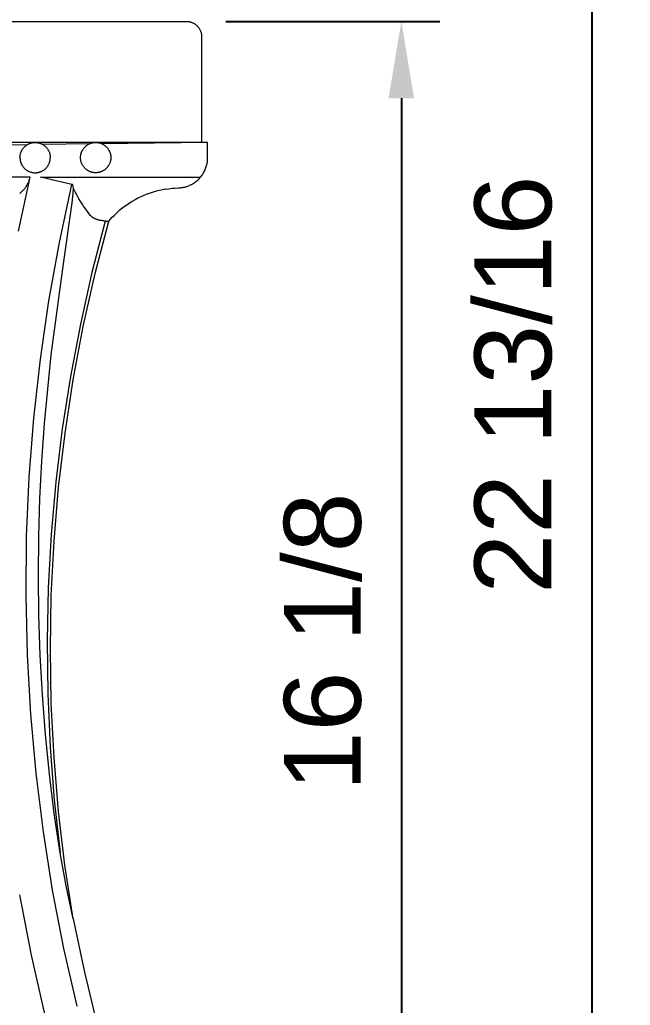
# Model space of a CAD drawing. Header units: inches. Extents: x -1 to 175, y 3 to 130.
# Drawn here: x 150.53 to 158.47, y 97.41 to 110.24 of the extents above; entities that cross this region are included whole.
import ezdxf

# ---------------------------------------------------------------- set-up
doc = ezdxf.new("R2010")
doc.units = ezdxf.units.IN
doc.header["$PDSIZE"] = -1
doc.layers.add('ZANO_R', color=7, linetype='Continuous', lineweight=0)
doc.layers.add('ZANO_W', color=1, linetype='Continuous', lineweight=0)
doc.styles.get("Standard").update_dxf_attribs({"font": 'ARIALUNI.TTF'})
doc.dimstyles.new('amerykanie', dxfattribs={"dimtxt": 50, "dimasz": 50, "dimexe": 0.5, "dimexo": 0.5, "dimgap": 1, "dimtad": 1, "dimdec": 0, "dimzin": 0, "dimlunit": 5, "dimtxsty": 'Standard', "dimcen": 0.09, "dimclrd": 1, "dimclre": 1, "dimclrt": 1, "dimazin": 0, "dimtfac": 1, "dimtdec": 0, "dimtmove": 0, "dimatfit": 3, "dimfxl": 1, "dimtzin": 0, "dimarcsym": 1})

# ---------------------------------------------------------------- blocks, each defined once
blk = doc.blocks.new('*D368')
at = {"layer": 'Defpoints', "color": 0}
for p in [(137.478, 117.937), (137.478, 117.485), (152.896, 110.017)]:
    blk.add_point(p, dxfattribs=at)
at = {"layer": 'ZANO_W', "color": 1, "lineweight": -2}
for p, q in [((137.478, 117.985), (137.478, 118.437)), ((152.896, 110.517), (152.896, 118.437)), ((151.896, 117.937), (138.478, 117.937))]:
    blk.add_line(p, q, dxfattribs=at)
at = {"layer": 'ZANO_W', "color": 1}
for points in [[(138.478, 118.103), (138.478, 117.77), (137.478, 117.937)], [(151.896, 117.77), (151.896, 118.103), (152.896, 117.937)]]:
    blk.add_solid(points, dxfattribs=at)
at = {"layer": 'ZANO_W', "color": 1, "insert": (145.187, 118.956), "char_height": 1, "attachment_point": 5}
blk.add_mtext('15 7/16', dxfattribs=at)
blk = doc.blocks.new('*D369')
at = {"layer": 'Defpoints', "color": 0}
for p in [(152.713, 110.214), (152.934, 94.073), (155.494, 94.073)]:
    blk.add_point(p, dxfattribs=at)
at = {"layer": 'ZANO_W', "color": 1, "lineweight": -2}
for p, q in [((153.213, 110.214), (155.994, 110.214)), ((155.494, 109.214), (155.494, 95.073)), ((153.434, 94.073), (155.994, 94.073))]:
    blk.add_line(p, q, dxfattribs=at)
at = {"layer": 'ZANO_W', "color": 1}
for points in [[(155.66, 109.214), (155.327, 109.214), (155.494, 110.214)], [(155.327, 95.073), (155.66, 95.073), (155.494, 94.073)]]:
    blk.add_solid(points, dxfattribs=at)
at = {"layer": 'ZANO_W', "color": 1, "insert": (154.474, 102.143), "char_height": 1, "attachment_point": 5, "rotation": 90}
blk.add_mtext('16 1/8', dxfattribs=at)
blk = doc.blocks.new('*D370')
at = {"layer": 'Defpoints', "color": 0}
for p in [(149.104, 116.906), (152.934, 94.073), (157.971, 94.073)]:
    blk.add_point(p, dxfattribs=at)
at = {"layer": 'ZANO_W', "color": 1, "lineweight": -2}
for p, q in [((149.604, 116.906), (158.471, 116.906)), ((157.971, 115.906), (157.971, 95.073)), ((153.434, 94.073), (158.471, 94.073))]:
    blk.add_line(p, q, dxfattribs=at)
at = {"layer": 'ZANO_W', "color": 1}
for points in [[(158.137, 115.906), (157.804, 115.906), (157.971, 116.906)], [(157.804, 95.073), (158.137, 95.073), (157.971, 94.073)]]:
    blk.add_solid(points, dxfattribs=at)
at = {"layer": 'ZANO_W', "color": 1, "insert": (156.952, 105.489), "char_height": 1, "attachment_point": 5, "rotation": 90}
blk.add_mtext('22 13/16', dxfattribs=at)

msp = doc.modelspace()

# ---------------------------------------------------------------- linework, layer by layer
at = {"layer": 'ZANO_R'}
for p, q in [((149.74684, 110.21432), (152.69959, 110.21432)), ((152.69959, 110.21432), (152.70631, 110.21421)), ((152.70631, 110.21421), (152.71303, 110.21386)), ((152.71303, 110.21386), (152.71972, 110.21329)), ((152.71972, 110.21329), (152.7264, 110.21249)), ((152.7264, 110.21249), (152.73304, 110.21146)), ((152.73304, 110.21146), (152.73964, 110.2102)), ((152.73964, 110.2102), (152.7462, 110.20872)), ((152.7462, 110.20872), (152.7527, 110.20702)), ((152.7527, 110.20702), (152.75914, 110.2051)), ((152.75914, 110.2051), (152.76551, 110.20295)), ((152.76551, 110.20295), (152.77181, 110.2006)), ((152.77181, 110.2006), (152.77802, 110.19802)), ((152.77802, 110.19802), (152.78414, 110.19524)), ((152.78414, 110.19524), (152.79016, 110.19225)), ((152.79016, 110.19225), (152.79607, 110.18906)), ((152.79607, 110.18906), (152.80187, 110.18566)), ((152.80187, 110.18566), (152.80756, 110.18207)), ((152.80756, 110.18207), (152.81311, 110.17829)), ((152.81311, 110.17829), (152.81854, 110.17432)), ((152.81854, 110.17432), (152.82382, 110.17017)), ((152.82382, 110.17017), (152.82896, 110.16584)), ((152.82896, 110.16584), (152.83395, 110.16133)), ((152.83395, 110.16133), (152.83879, 110.15666)), ((152.83879, 110.15666), (152.84346, 110.15183)), ((152.84346, 110.15183), (152.84796, 110.14684)), ((152.84796, 110.14684), (152.85229, 110.1417)), ((152.85229, 110.1417), (152.85644, 110.13641)), ((152.85644, 110.13641), (152.86041, 110.13099)), ((152.86041, 110.13099), (152.8642, 110.12543)), ((152.8642, 110.12543), (152.86779, 110.11975)), ((152.86779, 110.11975), (152.87118, 110.11395)), ((152.87118, 110.11395), (152.87437, 110.10803)), ((152.87437, 110.10803), (152.87736, 110.10201)), ((152.87736, 110.10201), (152.88015, 110.0959)), ((152.88015, 110.0959), (152.88272, 110.08969)), ((152.88272, 110.08969), (152.88508, 110.08339)), ((152.88508, 110.08339), (152.88722, 110.07702)), ((152.88722, 110.07702), (152.88914, 110.07058)), ((152.88914, 110.07058), (152.89085, 110.06408)), ((152.89085, 110.06408), (152.89233, 110.05752)), ((152.89233, 110.05752), (152.89358, 110.05092)), ((152.89358, 110.05092), (152.89461, 110.04427)), ((152.89461, 110.04427), (152.89541, 110.0376)), ((152.89541, 110.0376), (152.89598, 110.0309)), ((152.89598, 110.0309), (152.89633, 110.02419)), ((152.89633, 110.02419), (152.89644, 110.01747)), ((152.89644, 110.01747), (152.89644, 108.63952)), ((150.6284, 108.61008), (147.49591, 108.57077)), ((152.69959, 108.63952), (149.74684, 108.63952)), ((150.61462, 108.60072), (150.62014, 108.60467)), ((150.62014, 108.60467), (150.6258, 108.60844)), ((150.6258, 108.60844), (150.63159, 108.612)), ((150.63159, 108.612), (150.63749, 108.61537)), ((150.63749, 108.61537), (150.64351, 108.61852)), ((150.64351, 108.61852), (150.64963, 108.62147)), ((150.64963, 108.62147), (150.65585, 108.62421)), ((150.65585, 108.62421), (150.66216, 108.62673)), ((150.66216, 108.62673), (150.66856, 108.62903)), ((150.66856, 108.62903), (150.67503, 108.63111)), ((150.67503, 108.63111), (150.68156, 108.63296)), ((150.68156, 108.63296), (150.68816, 108.63458)), ((150.68816, 108.63458), (150.69481, 108.63598)), ((150.69481, 108.63598), (150.70151, 108.63715)), ((150.70151, 108.63715), (150.70824, 108.63808)), ((150.70824, 108.63808), (150.715, 108.63879)), ((150.715, 108.63879), (150.72178, 108.63926)), ((150.72178, 108.63926), (150.72857, 108.63949)), ((150.72857, 108.63949), (150.73536, 108.63949)), ((150.73536, 108.63949), (150.74216, 108.63926)), ((150.74216, 108.63926), (150.74893, 108.63879)), ((150.74893, 108.63879), (150.75569, 108.63808)), ((150.75569, 108.63808), (150.76242, 108.63715)), ((150.76242, 108.63715), (150.76912, 108.63598)), ((150.76912, 108.63598), (150.77577, 108.63458)), ((150.77577, 108.63458), (150.78237, 108.63296)), ((150.78237, 108.63296), (150.78891, 108.63111)), ((150.78891, 108.63111), (150.79538, 108.62903)), ((150.79538, 108.62903), (150.80177, 108.62673)), ((150.80177, 108.62673), (150.80808, 108.62421)), ((150.80808, 108.62421), (150.8143, 108.62147)), ((150.8143, 108.62147), (150.82042, 108.61852)), ((150.82042, 108.61852), (150.82644, 108.61537)), ((150.82644, 108.61537), (150.83235, 108.612)), ((151.43429, 108.62019), (150.8313, 108.61262)), ((150.83235, 108.612), (150.83813, 108.60844)), ((150.83813, 108.60844), (150.84379, 108.60467)), ((150.84379, 108.60467), (150.84931, 108.60072)), ((151.40202, 108.60072), (151.40754, 108.60467)), ((151.40754, 108.60467), (151.4132, 108.60844)), ((151.4132, 108.60844), (151.41899, 108.612)), ((151.41899, 108.612), (151.42489, 108.61537)), ((151.42489, 108.61537), (151.43091, 108.61852)), ((151.43091, 108.61852), (151.43703, 108.62147)), ((151.43703, 108.62147), (151.44325, 108.62421)), ((151.44325, 108.62421), (151.44956, 108.62673)), ((151.44956, 108.62673), (151.45596, 108.62903)), ((151.45596, 108.62903), (151.46243, 108.63111)), ((151.46243, 108.63111), (151.46896, 108.63296)), ((151.46896, 108.63296), (151.47556, 108.63458)), ((151.47556, 108.63458), (151.48221, 108.63598)), ((151.48221, 108.63598), (151.48891, 108.63715)), ((151.48891, 108.63715), (151.49564, 108.63808)), ((151.49564, 108.63808), (151.5024, 108.63879)), ((151.5024, 108.63879), (151.50918, 108.63926)), ((151.50918, 108.63926), (151.51597, 108.63949)), ((151.51597, 108.63949), (151.52276, 108.63949)), ((151.52276, 108.63949), (151.52956, 108.63926)), ((151.52956, 108.63926), (151.53633, 108.63879)), ((151.53633, 108.63879), (151.54309, 108.63808)), ((151.54309, 108.63808), (151.54982, 108.63715)), ((151.54982, 108.63715), (151.55652, 108.63598)), ((151.55652, 108.63598), (151.56317, 108.63458)), ((151.56317, 108.63458), (151.56977, 108.63296)), ((151.56977, 108.63296), (151.57631, 108.63111)), ((151.57631, 108.63111), (151.58278, 108.62903)), ((151.58278, 108.62903), (151.58917, 108.62673)), ((151.58917, 108.62673), (151.59548, 108.62421)), ((151.59548, 108.62421), (151.6017, 108.62147)), ((152.97518, 108.63952), (151.59996, 108.62227)), ((151.6017, 108.62147), (151.60782, 108.61852)), ((151.60782, 108.61852), (151.61384, 108.61537)), ((151.61384, 108.61537), (151.61975, 108.612)), ((151.61975, 108.612), (151.62553, 108.60844)), ((151.62553, 108.60844), (151.63119, 108.60467)), ((151.63119, 108.60467), (151.63671, 108.60072)), ((152.89644, 108.63952), (152.69959, 108.63952)), ((152.97518, 108.63952), (152.89644, 108.63952)), ((152.97518, 108.44197), (152.97518, 108.63952)), ((150.53699, 108.46977), (150.53804, 108.47648)), ((150.53804, 108.47648), (150.53932, 108.48315)), ((150.53932, 108.48315), (150.54084, 108.48978)), ((150.54084, 108.48978), (150.54258, 108.49635)), ((150.54258, 108.49635), (150.54454, 108.50285)), ((150.54454, 108.50285), (150.54673, 108.50929)), ((150.54673, 108.50929), (150.54914, 108.51564)), ((150.54914, 108.51564), (150.55177, 108.52191)), ((150.55177, 108.52191), (150.55461, 108.52808)), ((150.55461, 108.52808), (150.55766, 108.53415)), ((150.55766, 108.53415), (150.56093, 108.54011)), ((150.56093, 108.54011), (150.56439, 108.54596)), ((150.56439, 108.54596), (150.56806, 108.55168)), ((150.56806, 108.55168), (150.57192, 108.55727)), ((150.57192, 108.55727), (150.57597, 108.56273)), ((150.57597, 108.56273), (150.5802, 108.56804)), ((150.5802, 108.56804), (150.58462, 108.57321)), ((150.58462, 108.57321), (150.58922, 108.57821)), ((150.58922, 108.57821), (150.59398, 108.58306)), ((150.59398, 108.58306), (150.59891, 108.58774)), ((150.59891, 108.58774), (150.60399, 108.59225)), ((150.60399, 108.59225), (150.60923, 108.59657)), ((150.60923, 108.59657), (150.61462, 108.60072)), ((150.84931, 108.60072), (150.8547, 108.59657)), ((150.8547, 108.59657), (150.85994, 108.59225)), ((150.85994, 108.59225), (150.86503, 108.58774)), ((150.86503, 108.58774), (150.86995, 108.58306)), ((150.86995, 108.58306), (150.87472, 108.57821)), ((150.87472, 108.57821), (150.87931, 108.57321)), ((150.87931, 108.57321), (150.88373, 108.56804)), ((150.88373, 108.56804), (150.88797, 108.56273)), ((150.88797, 108.56273), (150.89202, 108.55727)), ((150.89202, 108.55727), (150.89588, 108.55168)), ((150.89588, 108.55168), (150.89954, 108.54596)), ((150.89954, 108.54596), (150.90301, 108.54011)), ((150.90301, 108.54011), (150.90627, 108.53415)), ((150.90627, 108.53415), (150.90932, 108.52808)), ((150.90932, 108.52808), (150.91216, 108.52191)), ((150.91216, 108.52191), (150.91479, 108.51564)), ((150.91479, 108.51564), (150.9172, 108.50929)), ((150.9172, 108.50929), (150.91939, 108.50285)), ((150.91939, 108.50285), (150.92136, 108.49635)), ((150.92136, 108.49635), (150.9231, 108.48978)), ((150.9231, 108.48978), (150.92461, 108.48315)), ((150.92461, 108.48315), (150.92589, 108.47648)), ((150.92589, 108.47648), (150.92694, 108.46977)), ((151.32439, 108.46977), (151.32544, 108.47648)), ((151.32544, 108.47648), (151.32672, 108.48315)), ((151.32672, 108.48315), (151.32824, 108.48978)), ((151.32824, 108.48978), (151.32998, 108.49635)), ((151.32998, 108.49635), (151.33194, 108.50285)), ((151.33194, 108.50285), (151.33413, 108.50929)), ((151.33413, 108.50929), (151.33654, 108.51564)), ((151.33654, 108.51564), (151.33917, 108.52191)), ((151.33917, 108.52191), (151.34201, 108.52808)), ((151.34201, 108.52808), (151.34506, 108.53415)), ((151.34506, 108.53415), (151.34833, 108.54011)), ((151.34833, 108.54011), (151.35179, 108.54596)), ((151.35179, 108.54596), (151.35546, 108.55168)), ((151.35546, 108.55168), (151.35932, 108.55727)), ((151.35932, 108.55727), (151.36337, 108.56273)), ((151.36337, 108.56273), (151.3676, 108.56804)), ((151.3676, 108.56804), (151.37202, 108.57321)), ((151.37202, 108.57321), (151.37662, 108.57821)), ((151.37662, 108.57821), (151.38138, 108.58306)), ((151.38138, 108.58306), (151.38631, 108.58774)), ((151.38631, 108.58774), (151.39139, 108.59225)), ((151.39139, 108.59225), (151.39663, 108.59657)), ((151.39663, 108.59657), (151.40202, 108.60072)), ((151.63671, 108.60072), (151.6421, 108.59657)), ((151.6421, 108.59657), (151.64734, 108.59225)), ((151.64734, 108.59225), (151.65243, 108.58774)), ((151.65243, 108.58774), (151.65735, 108.58306)), ((151.65735, 108.58306), (151.66212, 108.57821)), ((151.66212, 108.57821), (151.66671, 108.57321)), ((151.66671, 108.57321), (151.67113, 108.56804)), ((151.67113, 108.56804), (151.67537, 108.56273)), ((151.67537, 108.56273), (151.67942, 108.55727)), ((151.67942, 108.55727), (151.68328, 108.55168)), ((151.68328, 108.55168), (151.68694, 108.54596)), ((151.68694, 108.54596), (151.69041, 108.54011)), ((151.69041, 108.54011), (151.69367, 108.53415)), ((151.69367, 108.53415), (151.69672, 108.52808)), ((151.69672, 108.52808), (151.69956, 108.52191)), ((151.69956, 108.52191), (151.70219, 108.51564)), ((151.70219, 108.51564), (151.7046, 108.50929)), ((151.7046, 108.50929), (151.70679, 108.50285)), ((151.70679, 108.50285), (151.70876, 108.49635)), ((151.70876, 108.49635), (151.7105, 108.48978)), ((151.7105, 108.48978), (151.71201, 108.48315)), ((151.71201, 108.48315), (151.71329, 108.47648)), ((151.71329, 108.47648), (151.71434, 108.46977)), ((150.53512, 108.44267), (150.53523, 108.44946)), ((150.53512, 108.44267), (150.53523, 108.43588)), ((150.53523, 108.44946), (150.53559, 108.45625)), ((150.53523, 108.43588), (150.53559, 108.42909)), ((150.53559, 108.45625), (150.53617, 108.46302)), ((150.53559, 108.42909), (150.53617, 108.42232)), ((150.53617, 108.46302), (150.53699, 108.46977)), ((150.53617, 108.42232), (150.53699, 108.41557)), ((150.53699, 108.41557), (150.53804, 108.40886)), ((150.53804, 108.40886), (150.53932, 108.40219)), ((150.53932, 108.40219), (150.54084, 108.39556)), ((150.54084, 108.39556), (150.54258, 108.38899)), ((150.54258, 108.38899), (150.54454, 108.38249)), ((150.54454, 108.38249), (150.54673, 108.37605)), ((150.54673, 108.37605), (150.54914, 108.3697)), ((150.54914, 108.3697), (150.55177, 108.36343)), ((150.55177, 108.36343), (150.55461, 108.35726)), ((150.55461, 108.35726), (150.55766, 108.35119)), ((150.55766, 108.35119), (150.56093, 108.34523)), ((150.90301, 108.34523), (150.90627, 108.35119)), ((150.90627, 108.35119), (150.90932, 108.35726)), ((150.90932, 108.35726), (150.91216, 108.36343)), ((150.91216, 108.36343), (150.91479, 108.3697)), ((150.91479, 108.3697), (150.9172, 108.37605)), ((150.9172, 108.37605), (150.91939, 108.38249)), ((150.91939, 108.38249), (150.92136, 108.38899)), ((150.92136, 108.38899), (150.9231, 108.39556)), ((150.9231, 108.39556), (150.92461, 108.40219)), ((150.92461, 108.40219), (150.92589, 108.40886)), ((150.92589, 108.40886), (150.92694, 108.41557)), ((150.92694, 108.46977), (150.92776, 108.46302)), ((150.92694, 108.41557), (150.92776, 108.42232)), ((150.92776, 108.46302), (150.92835, 108.45625)), ((150.92776, 108.42232), (150.92835, 108.42909)), ((150.92835, 108.45625), (150.9287, 108.44946)), ((150.92835, 108.42909), (150.9287, 108.43588)), ((150.9287, 108.44946), (150.92882, 108.44267)), ((150.9287, 108.43588), (150.92882, 108.44267)), ((151.32252, 108.44267), (151.32263, 108.44946)), ((151.32263, 108.43588), (151.32252, 108.44267)), ((151.32263, 108.44946), (151.32299, 108.45625)), ((151.32299, 108.42909), (151.32263, 108.43588)), ((151.32299, 108.45625), (151.32357, 108.46302)), ((151.32357, 108.42232), (151.32299, 108.42909)), ((151.32357, 108.46302), (151.32439, 108.46977)), ((151.32439, 108.41557), (151.32357, 108.42232)), ((151.32544, 108.40886), (151.32439, 108.41557)), ((151.32672, 108.40219), (151.32544, 108.40886)), ((151.32824, 108.39556), (151.32672, 108.40219)), ((151.32998, 108.38899), (151.32824, 108.39556)), ((151.33194, 108.38249), (151.32998, 108.38899)), ((151.33413, 108.37605), (151.33194, 108.38249)), ((151.33654, 108.3697), (151.33413, 108.37605)), ((151.33917, 108.36343), (151.33654, 108.3697)), ((151.34201, 108.35726), (151.33917, 108.36343)), ((151.34506, 108.35119), (151.34201, 108.35726)), ((151.34833, 108.34523), (151.34506, 108.35119)), ((151.69367, 108.35119), (151.69041, 108.34523)), ((151.69672, 108.35726), (151.69367, 108.35119)), ((151.69956, 108.36343), (151.69672, 108.35726)), ((151.70219, 108.3697), (151.69956, 108.36343)), ((151.7046, 108.37605), (151.70219, 108.3697)), ((151.70679, 108.38249), (151.7046, 108.37605)), ((151.70876, 108.38899), (151.70679, 108.38249)), ((151.7105, 108.39556), (151.70876, 108.38899)), ((151.71201, 108.40219), (151.7105, 108.39556)), ((151.71329, 108.40886), (151.71201, 108.40219)), ((151.71434, 108.41557), (151.71329, 108.40886)), ((151.71434, 108.46977), (151.71516, 108.46302)), ((151.71516, 108.42232), (151.71434, 108.41557)), ((151.71516, 108.46302), (151.71575, 108.45625)), ((151.71575, 108.42909), (151.71516, 108.42232)), ((151.71575, 108.45625), (151.7161, 108.44946)), ((151.7161, 108.43588), (151.71575, 108.42909)), ((151.7161, 108.44946), (151.71622, 108.44267)), ((151.71622, 108.44267), (151.7161, 108.43588)), ((152.96128, 108.33827), (152.96452, 108.35098)), ((152.96452, 108.35098), (152.96734, 108.36379)), ((152.96734, 108.36379), (152.96973, 108.37668)), ((152.96973, 108.37668), (152.97169, 108.38965)), ((152.97169, 108.38965), (152.97322, 108.40268)), ((152.97322, 108.40268), (152.97431, 108.41575)), ((152.97431, 108.41575), (152.97496, 108.42885)), ((152.97496, 108.42885), (152.97518, 108.44197)), ((150.56093, 108.34523), (150.56439, 108.33938)), ((150.56439, 108.33938), (150.56806, 108.33366)), ((150.56806, 108.33366), (150.57192, 108.32807)), ((150.57192, 108.32807), (150.57597, 108.32261)), ((150.57597, 108.32261), (150.5802, 108.3173)), ((150.5802, 108.3173), (150.58462, 108.31213)), ((150.58462, 108.31213), (150.58922, 108.30713)), ((150.58922, 108.30713), (150.59398, 108.30228)), ((150.59398, 108.30228), (150.59891, 108.2976)), ((150.59891, 108.2976), (150.60399, 108.29309)), ((150.60399, 108.29309), (150.60923, 108.28877)), ((150.60923, 108.28877), (150.61462, 108.28462)), ((150.61462, 108.28462), (150.62014, 108.28067)), ((150.62014, 108.28067), (150.6258, 108.2769)), ((150.6258, 108.2769), (150.63159, 108.27334)), ((150.63159, 108.27334), (150.63749, 108.26997)), ((150.63749, 108.26997), (150.64351, 108.26681)), ((150.64351, 108.26681), (150.64963, 108.26387)), ((150.64963, 108.26387), (150.65585, 108.26113)), ((150.65585, 108.26113), (150.66216, 108.25861)), ((150.66216, 108.25861), (150.66856, 108.25631)), ((150.66856, 108.25631), (150.67503, 108.25423)), ((150.67503, 108.25423), (150.68156, 108.25238)), ((150.68156, 108.25238), (150.68816, 108.25076)), ((150.68816, 108.25076), (150.69481, 108.24936)), ((150.69481, 108.24936), (150.70151, 108.24819)), ((150.70151, 108.24819), (150.70824, 108.24726)), ((150.70824, 108.24726), (150.715, 108.24655)), ((150.715, 108.24655), (150.72178, 108.24608)), ((150.72178, 108.24608), (150.72857, 108.24585)), ((150.72857, 108.24585), (150.73536, 108.24585)), ((150.73536, 108.24585), (150.74216, 108.24608)), ((150.74216, 108.24608), (150.74893, 108.24655)), ((150.74893, 108.24655), (150.75569, 108.24726)), ((150.75569, 108.24726), (150.76242, 108.24819)), ((150.76242, 108.24819), (150.76912, 108.24936)), ((150.76912, 108.24936), (150.77577, 108.25076)), ((150.77577, 108.25076), (150.78237, 108.25238)), ((150.78237, 108.25238), (150.78891, 108.25423)), ((150.78891, 108.25423), (150.79538, 108.25631)), ((150.79538, 108.25631), (150.80177, 108.25861)), ((150.80177, 108.25861), (150.80808, 108.26113)), ((150.80808, 108.26113), (150.8143, 108.26387)), ((150.8143, 108.26387), (150.82042, 108.26681)), ((150.82042, 108.26681), (150.82644, 108.26997)), ((150.82644, 108.26997), (150.83235, 108.27334)), ((150.83235, 108.27334), (150.83813, 108.2769)), ((150.83813, 108.2769), (150.84379, 108.28067)), ((150.84379, 108.28067), (150.84931, 108.28462)), ((150.84931, 108.28462), (150.8547, 108.28877)), ((150.8547, 108.28877), (150.85994, 108.29309)), ((150.85994, 108.29309), (150.86503, 108.2976)), ((150.86503, 108.2976), (150.86995, 108.30228)), ((150.86995, 108.30228), (150.87472, 108.30713)), ((150.87472, 108.30713), (150.87931, 108.31213)), ((150.87931, 108.31213), (150.88373, 108.3173)), ((150.88373, 108.3173), (150.88797, 108.32261)), ((150.88797, 108.32261), (150.89202, 108.32807)), ((150.89202, 108.32807), (150.89588, 108.33366)), ((150.89588, 108.33366), (150.89954, 108.33938)), ((150.89954, 108.33938), (150.90301, 108.34523)), ((151.35179, 108.33938), (151.34833, 108.34523)), ((151.35546, 108.33366), (151.35179, 108.33938)), ((151.35932, 108.32807), (151.35546, 108.33366)), ((151.36337, 108.32261), (151.35932, 108.32807)), ((151.3676, 108.3173), (151.36337, 108.32261)), ((151.37202, 108.31213), (151.3676, 108.3173)), ((151.37662, 108.30713), (151.37202, 108.31213)), ((151.38138, 108.30228), (151.37662, 108.30713)), ((151.38631, 108.2976), (151.38138, 108.30228)), ((151.39139, 108.29309), (151.38631, 108.2976)), ((151.39663, 108.28877), (151.39139, 108.29309)), ((151.40202, 108.28462), (151.39663, 108.28877)), ((151.40754, 108.28067), (151.40202, 108.28462)), ((151.4132, 108.2769), (151.40754, 108.28067)), ((151.41899, 108.27334), (151.4132, 108.2769)), ((151.42489, 108.26997), (151.41899, 108.27334)), ((151.43091, 108.26681), (151.42489, 108.26997)), ((151.43703, 108.26387), (151.43091, 108.26681)), ((151.44325, 108.26113), (151.43703, 108.26387)), ((151.44956, 108.25861), (151.44325, 108.26113)), ((151.45596, 108.25631), (151.44956, 108.25861)), ((151.46243, 108.25423), (151.45596, 108.25631)), ((151.46896, 108.25238), (151.46243, 108.25423)), ((151.47556, 108.25076), (151.46896, 108.25238)), ((151.48221, 108.24936), (151.47556, 108.25076)), ((151.48891, 108.24819), (151.48221, 108.24936)), ((151.49564, 108.24726), (151.48891, 108.24819)), ((151.5024, 108.24655), (151.49564, 108.24726)), ((151.50918, 108.24608), (151.5024, 108.24655)), ((151.51597, 108.24585), (151.50918, 108.24608)), ((151.52276, 108.24585), (151.51597, 108.24585)), ((151.52956, 108.24608), (151.52276, 108.24585)), ((151.53633, 108.24655), (151.52956, 108.24608)), ((151.54309, 108.24726), (151.53633, 108.24655)), ((151.54982, 108.24819), (151.54309, 108.24726)), ((151.55652, 108.24936), (151.54982, 108.24819)), ((151.56317, 108.25076), (151.55652, 108.24936)), ((151.56977, 108.25238), (151.56317, 108.25076)), ((151.57631, 108.25423), (151.56977, 108.25238)), ((151.58278, 108.25631), (151.57631, 108.25423)), ((151.58917, 108.25861), (151.58278, 108.25631)), ((151.59548, 108.26113), (151.58917, 108.25861)), ((151.6017, 108.26387), (151.59548, 108.26113)), ((151.60782, 108.26681), (151.6017, 108.26387)), ((151.61384, 108.26997), (151.60782, 108.26681)), ((151.61975, 108.27334), (151.61384, 108.26997)), ((151.62553, 108.2769), (151.61975, 108.27334)), ((151.63119, 108.28067), (151.62553, 108.2769)), ((151.63671, 108.28462), (151.63119, 108.28067)), ((151.6421, 108.28877), (151.63671, 108.28462)), ((151.64734, 108.29309), (151.6421, 108.28877)), ((151.65243, 108.2976), (151.64734, 108.29309)), ((151.65735, 108.30228), (151.65243, 108.2976)), ((151.66212, 108.30713), (151.65735, 108.30228)), ((151.66671, 108.31213), (151.66212, 108.30713)), ((151.67113, 108.3173), (151.66671, 108.31213)), ((151.67537, 108.32261), (151.67113, 108.3173)), ((151.67942, 108.32807), (151.67537, 108.32261)), ((151.68328, 108.33366), (151.67942, 108.32807)), ((151.68694, 108.33938), (151.68328, 108.33366)), ((151.69041, 108.34523), (151.68694, 108.33938)), ((152.90648, 108.21976), (152.9137, 108.23071)), ((152.9137, 108.23071), (152.92056, 108.24189)), ((152.92056, 108.24189), (152.92703, 108.2533)), ((152.92703, 108.2533), (152.93313, 108.26491)), ((152.93313, 108.26491), (152.93883, 108.27673)), ((152.93883, 108.27673), (152.94413, 108.28872)), ((152.94413, 108.28872), (152.94904, 108.30089)), ((152.94904, 108.30089), (152.95353, 108.31321)), ((152.95353, 108.31321), (152.95762, 108.32567)), ((152.95762, 108.32567), (152.96128, 108.33827)), ((150.66635, 108.18844), (148.89134, 108.18816)), ((150.5154, 107.48648), (150.66635, 108.18844)), ((150.62894, 108.08806), (150.63442, 108.09812)), ((150.63442, 108.09812), (150.63956, 108.10836)), ((150.63956, 108.10836), (150.64434, 108.11877)), ((150.64434, 108.11877), (150.64876, 108.12934)), ((150.64876, 108.12934), (150.65282, 108.14005)), ((150.65282, 108.14005), (150.65651, 108.1509)), ((150.65651, 108.1509), (150.65983, 108.16187)), ((150.65983, 108.16187), (150.66277, 108.17294)), ((150.66277, 108.17294), (150.66532, 108.18411)), ((150.80027, 108.18844), (152.88269, 108.18844)), ((151.21006, 108.0932), (150.80027, 108.18844)), ((151.04821, 107.3397), (151.21006, 108.0932)), ((151.21997, 108.0909), (151.21006, 108.0932)), ((152.7538, 108.08798), (152.76603, 108.0942)), ((152.76603, 108.0942), (152.77803, 108.10083)), ((152.77803, 108.10083), (152.78979, 108.10789)), ((152.78979, 108.10789), (152.8013, 108.11535)), ((152.8013, 108.11535), (152.81255, 108.1232)), ((152.81255, 108.1232), (152.82351, 108.13145)), ((152.82351, 108.13145), (152.83418, 108.14007)), ((152.83418, 108.14007), (152.84455, 108.14905)), ((152.84455, 108.14905), (152.85459, 108.15839)), ((152.85459, 108.15839), (152.8643, 108.16808)), ((152.8643, 108.16808), (152.87367, 108.1781)), ((152.87367, 108.1781), (152.88269, 108.18844)), ((152.88269, 108.18844), (152.89096, 108.19861)), ((152.89096, 108.19861), (152.8989, 108.20906)), ((152.8989, 108.20906), (152.90648, 108.21976)), ((150.57132, 108.01436), (150.53176, 107.97571)), ((150.57132, 108.01437), (150.58912, 108.03216)), ((150.58912, 108.03216), (150.59654, 108.04089)), ((150.59654, 108.04089), (150.60366, 108.04987)), ((150.60366, 108.04987), (150.61047, 108.05909)), ((150.61047, 108.05909), (150.61695, 108.06853)), ((150.61695, 108.06853), (150.62311, 108.07819)), ((150.62311, 108.07819), (150.62894, 108.08806)), ((151.21997, 108.0909), (151.22274, 108.09025)), ((151.22035, 108.09044), (151.21997, 108.0909)), ((151.22071, 108.08997), (151.22035, 108.09044)), ((151.22106, 108.08948), (151.22071, 108.08997)), ((151.2214, 108.08899), (151.22106, 108.08948)), ((151.22171, 108.08848), (151.2214, 108.08899)), ((151.22202, 108.08797), (151.22171, 108.08848)), ((151.2223, 108.08744), (151.22202, 108.08797)), ((151.22257, 108.08691), (151.2223, 108.08744)), ((151.22282, 108.08637), (151.22257, 108.08691)), ((151.22282, 108.08637), (151.22274, 108.09025)), ((151.22915, 108.04564), (151.22282, 108.08637)), ((151.22382, 107.93674), (151.22649, 107.96839)), ((151.22649, 107.96839), (151.22846, 108.00009)), ((151.22846, 108.00009), (151.22928, 108.02552)), ((151.23005, 108.04288), (151.22915, 108.04564)), ((151.22933, 108.03558), (151.22915, 108.04564)), ((151.22928, 108.02552), (151.22933, 108.03558)), ((151.23105, 108.04015), (151.23005, 108.04288)), ((151.23212, 108.03746), (151.23105, 108.04015)), ((151.23327, 108.03479), (151.23212, 108.03746)), ((151.2345, 108.03216), (151.23327, 108.03479)), ((151.25604, 107.99002), (151.2345, 108.03216)), ((151.27871, 107.94847), (151.25604, 107.99002)), ((152.18607, 107.96497), (152.14658, 107.94897)), ((152.22607, 107.97961), (152.18607, 107.96497)), ((152.26655, 107.9929), (152.22607, 107.97961)), ((152.30745, 108.00481), (152.26655, 107.9929)), ((152.34873, 108.01533), (152.30745, 108.00481)), ((152.39035, 108.02445), (152.34873, 108.01533)), ((152.43225, 108.03216), (152.39035, 108.02445)), ((152.43225, 108.03216), (152.47277, 108.03823)), ((152.47277, 108.03823), (152.51347, 108.04298)), ((152.51347, 108.04298), (152.5543, 108.04641)), ((152.5543, 108.04641), (152.59522, 108.04851)), ((152.59522, 108.04851), (152.60892, 108.04922)), ((152.60892, 108.04922), (152.62259, 108.05042)), ((152.62259, 108.05042), (152.6362, 108.05209)), ((152.6362, 108.05209), (152.64975, 108.05423)), ((152.64975, 108.05423), (152.66321, 108.05684)), ((152.66321, 108.05684), (152.67658, 108.05992)), ((152.67658, 108.05992), (152.68983, 108.06347)), ((152.68983, 108.06347), (152.70295, 108.06747)), ((152.70295, 108.06747), (152.71592, 108.07193)), ((152.71592, 108.07193), (152.72873, 108.07684)), ((152.72873, 108.07684), (152.74136, 108.08219)), ((152.74136, 108.08219), (152.7538, 108.08798)), ((151.09947, 107.06218), (151.21498, 107.85424)), ((151.21498, 107.85424), (151.22382, 107.93674)), ((151.30248, 107.90754), (151.27871, 107.94847)), ((151.32734, 107.86726), (151.30248, 107.90754)), ((151.32738, 107.86721), (151.32734, 107.86726)), ((151.35198, 107.82918), (151.32738, 107.86721)), ((151.95848, 107.84954), (151.92303, 107.82592)), ((151.99471, 107.87195), (151.95848, 107.84954)), ((152.03168, 107.89312), (151.99471, 107.87195)), ((152.06934, 107.91303), (152.03168, 107.89312)), ((152.10766, 107.93166), (152.06934, 107.91303)), ((152.14658, 107.94897), (152.10766, 107.93166)), ((151.36299, 107.81271), (151.35198, 107.82918)), ((151.3917, 107.77131), (151.363, 107.81271)), ((151.4214, 107.7306), (151.3917, 107.77131)), ((151.45206, 107.69063), (151.4214, 107.7306)), ((151.78979, 107.71988), (151.75882, 107.69063)), ((151.82174, 107.74806), (151.78979, 107.71988)), ((151.85462, 107.77515), (151.82174, 107.74806)), ((151.88839, 107.80112), (151.85462, 107.77515)), ((151.92303, 107.82592), (151.88839, 107.80112)), ((151.45371, 107.68858), (151.45206, 107.69063)), ((151.4554, 107.68656), (151.45371, 107.68858)), ((151.45713, 107.68459), (151.4554, 107.68656)), ((151.4589, 107.68265), (151.45713, 107.68459)), ((151.4607, 107.68074), (151.4589, 107.68265)), ((151.46255, 107.67888), (151.4607, 107.68074)), ((151.46443, 107.67705), (151.46255, 107.67888)), ((151.46635, 107.67525), (151.46443, 107.67705)), ((151.46831, 107.67349), (151.46635, 107.67525)), ((151.47029, 107.67177), (151.46831, 107.67349)), ((151.47231, 107.67009), (151.47029, 107.67177)), ((151.64494, 107.6178), (151.47157, 106.9487)), ((151.47435, 107.66844), (151.47231, 107.67009)), ((151.47853, 107.66525), (151.47435, 107.66844)), ((151.48281, 107.6622), (151.47853, 107.66525)), ((151.48527, 107.66055), (151.48281, 107.6622)), ((151.48775, 107.65894), (151.48527, 107.66055)), ((151.4928, 107.65585), (151.48775, 107.65894)), ((151.49795, 107.65293), (151.4928, 107.65585)), ((151.50319, 107.65018), (151.49795, 107.65293)), ((151.50851, 107.64758), (151.50319, 107.65018)), ((151.51391, 107.64513), (151.50851, 107.64758)), ((151.51148, 106.93369), (151.68832, 107.6159)), ((151.51937, 107.64282), (151.51391, 107.64513)), ((151.52489, 107.64066), (151.51937, 107.64282)), ((151.53115, 107.63837), (151.52489, 107.64066)), ((151.53748, 107.63624), (151.53115, 107.63837)), ((151.54385, 107.63427), (151.53748, 107.63624)), ((151.55026, 107.63243), (151.54385, 107.63427)), ((151.55718, 107.63061), (151.55026, 107.63243)), ((151.56413, 107.62894), (151.55718, 107.63061)), ((151.57112, 107.62741), (151.56413, 107.62894)), ((151.57813, 107.626), (151.57112, 107.62741)), ((151.58599, 107.62457), (151.57813, 107.626)), ((151.59387, 107.62328), (151.58599, 107.62457)), ((151.60969, 107.62109), (151.59387, 107.62328)), ((151.62729, 107.6192), (151.60969, 107.62109)), ((151.64494, 107.6178), (151.62729, 107.6192)), ((151.64546, 107.61754), (151.64494, 107.6178)), ((151.646, 107.61731), (151.64546, 107.61754)), ((151.64654, 107.61709), (151.646, 107.61731)), ((151.64709, 107.61689), (151.64654, 107.61709)), ((151.64765, 107.61671), (151.64709, 107.61689)), ((151.64821, 107.61654), (151.64765, 107.61671)), ((151.64878, 107.61639), (151.64821, 107.61654)), ((151.64935, 107.61627), (151.64878, 107.61639)), ((151.64992, 107.61616), (151.64935, 107.61627)), ((151.6505, 107.61607), (151.64992, 107.61616)), ((151.65108, 107.616), (151.6505, 107.61607)), ((151.65166, 107.61595), (151.65108, 107.616)), ((151.65225, 107.61591), (151.65166, 107.61595)), ((151.65283, 107.6159), (151.65225, 107.61591)), ((151.65283, 107.6159), (151.68832, 107.6159)), ((151.68832, 107.6159), (151.71114, 107.64144)), ((151.71114, 107.64144), (151.73465, 107.66636)), ((151.73465, 107.66636), (151.75882, 107.69063)), ((150.91169, 106.5812), (151.04821, 107.3397)), ((150.94123, 105.87695), (151.09947, 107.06218)), ((151.47157, 106.9487), (151.32044, 106.27424)), ((151.3578, 106.24589), (151.51148, 106.93369)), ((150.80067, 105.81856), (150.91169, 106.5812)), ((151.32044, 106.27424), (151.19171, 105.59514)), ((151.22746, 105.55329), (151.3578, 106.24589)), ((150.71526, 105.05262), (150.80067, 105.81856)), ((150.85418, 104.98375), (150.94123, 105.87695)), ((151.19171, 105.59514), (151.08552, 104.91216)), ((151.12061, 104.85668), (151.22746, 105.55329)), ((150.65557, 104.28425), (150.71526, 105.05262)), ((150.81977, 104.49542), (150.85418, 104.98375)), ((151.08552, 104.91216), (151.00198, 104.22604)), ((151.03737, 104.15685), (151.12061, 104.85668)), ((150.79497, 104.00667), (150.81977, 104.49542)), ((150.62167, 103.51431), (150.65557, 104.28425)), ((151.00198, 104.22604), (150.94119, 103.53753)), ((150.97783, 103.45461), (151.03737, 104.15685)), ((150.77996, 103.51753), (150.79497, 104.00667)), ((150.61358, 102.74367), (150.62167, 103.51431)), ((150.7749, 103.00068), (150.77996, 103.51753)), ((150.94119, 103.53753), (150.90322, 102.84738)), ((150.94207, 102.75076), (150.97783, 103.45461)), ((150.78104, 102.48384), (150.7749, 103.00068)), ((150.90322, 102.84738), (150.8881, 102.15636)), ((150.63132, 101.97318), (150.61358, 102.74367)), ((150.93012, 102.0461), (150.94207, 102.75076)), ((150.79845, 101.96748), (150.78104, 102.48384)), ((150.8881, 102.15636), (150.89585, 101.46521)), ((150.67487, 101.20373), (150.63132, 101.97318)), ((150.8272, 101.45163), (150.79845, 101.96748)), ((150.942, 101.34145), (150.93012, 102.0461)), ((150.86733, 100.93657), (150.8272, 101.45163)), ((150.89585, 101.46521), (150.92647, 100.7747)), ((150.97769, 100.63759), (150.942, 101.34145)), ((150.74417, 100.43617), (150.67487, 101.20373)), ((150.91886, 100.42254), (150.86733, 100.93657)), ((150.92647, 100.7747), (150.97992, 100.08558)), ((151.03715, 99.93535), (150.97769, 100.63759)), ((150.83916, 99.67136), (150.74417, 100.43617)), ((150.98179, 99.90981), (150.91886, 100.42254)), ((150.97992, 100.08558), (151.05614, 99.3986)), ((151.05614, 99.3986), (150.98179, 99.90981)), ((151.12033, 99.23551), (151.03715, 99.93535)), ((150.95973, 98.91016), (150.83916, 99.67136)), ((151.13773, 98.96759), (151.05614, 99.3986)), ((151.22711, 98.53889), (151.12033, 99.23551)), ((151.10573, 98.15343), (150.95973, 98.91016)), ((151.22723, 98.53814), (151.13773, 98.96759)), ((150.5293, 98.85279), (150.68095, 98.06508)), ((151.22723, 98.53814), (151.37311, 97.84515)), ((151.27701, 97.40202), (151.10573, 98.15343)), ((150.68095, 98.06508), (150.85948, 97.28302)), ((151.37311, 97.84515), (151.54044, 97.15701))]:
    msp.add_line(p, q, dxfattribs=at)

# ---------------------------------------------------------------- dimensions: what is measured, and where the dimension line sits
at = {"layer": 'ZANO_W'}
dim = msp.add_linear_dim(base=(137.47751, 117.93668), p1=(152.89644, 110.01747), p2=(137.47751, 117.48508), dimstyle='amerykanie', override={"dimtxt": 1, "dimasz": 1, "dimgap": 0.5, "dimdec": 4, "dimaunit": 1, "dimadec": 1, "dimtdec": 4, "dimtmove": 1, "dimfrac": 2}, dxfattribs=at)
dim.commit()
dim.dimension.update_dxf_attribs({"geometry": '*D368', "text_midpoint": (145.18698, 118.95578)})
for base, p1, p2, picture, middle in [((157.97077, 94.07262), (149.10362, 116.90633), (152.93377, 94.07262), '*D370', (156.95167, 105.48947)), ((155.4935, 94.07262), (152.71303, 110.21386), (152.93374, 94.07262), '*D369', (154.4744, 102.14324))]:
    dim = msp.add_linear_dim(base=base, p1=p1, p2=p2, angle=90, dimstyle='amerykanie', override={"dimtxt": 1, "dimasz": 1, "dimgap": 0.5, "dimdec": 4, "dimaunit": 1, "dimadec": 1, "dimtdec": 4, "dimtmove": 1, "dimfrac": 2}, dxfattribs=at)
    dim.commit()
    dim.dimension.update_dxf_attribs({"geometry": picture, "text_midpoint": middle})

doc.saveas('drawing.dxf')
